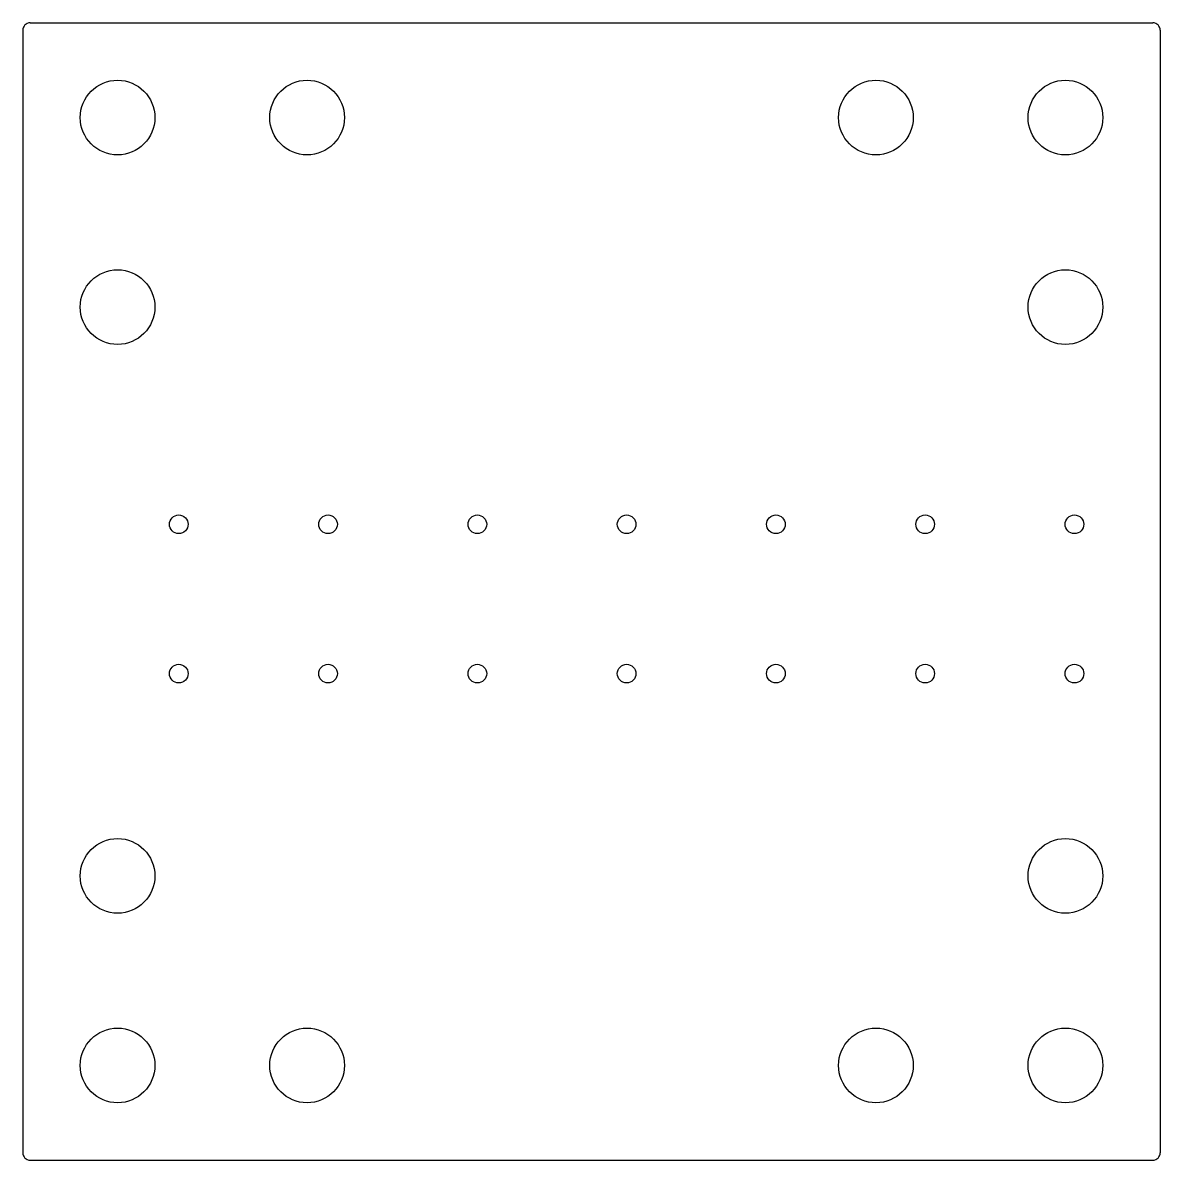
# Model space of a CAD drawing. Header units: millimetres. Extents: x 0 to 152, y -152 to 0.
import ezdxf

# ---------------------------------------------------------------- set-up
doc = ezdxf.new("R2010")
doc.units = ezdxf.units.MM

msp = doc.modelspace()

# ---------------------------------------------------------------- linework, layer by layer
at = {"color": 7, "linetype": 'Continuous', "lineweight": 25}
for p, q in [((1, 0), (151.4, 0)), ((0, -1), (0, -151.4)), ((152.4, -1), (152.4, -151.4)), ((1, -152.4), (151.4, -152.4))]:
    msp.add_line(p, q, dxfattribs=at)
for centre, radius in [((12.7, -12.7), 5), ((38.1, -12.7), 5), ((114.3, -12.7), 5), ((139.7, -12.7), 5), ((12.7, -38.1), 5), ((139.7, -38.1), 5), ((20.905, -67.2), 1.25), ((40.905, -67.2), 1.25), ((60.905, -67.2), 1.25), ((80.905, -67.2), 1.25), ((100.905, -67.2), 1.25), ((120.905, -67.2), 1.25), ((140.905, -67.2), 1.25), ((20.905, -87.2), 1.25), ((40.905, -87.2), 1.25), ((60.905, -87.2), 1.25), ((80.905, -87.2), 1.25), ((100.905, -87.2), 1.25), ((120.905, -87.2), 1.25), ((140.905, -87.2), 1.25), ((12.7, -114.3), 5), ((139.7, -114.3), 5), ((12.7, -139.7), 5), ((38.1, -139.7), 5), ((114.3, -139.7), 5), ((139.7, -139.7), 5)]:
    msp.add_circle(centre, radius, dxfattribs=at)
for centre, start, end in [((1, -1), 90, 180), ((151.4, -1), 0, 90), ((1, -151.4), 180, 270), ((151.4, -151.4), 270, 0)]:
    msp.add_arc(centre, 1, start, end, dxfattribs=at)

doc.saveas('drawing.dxf')
